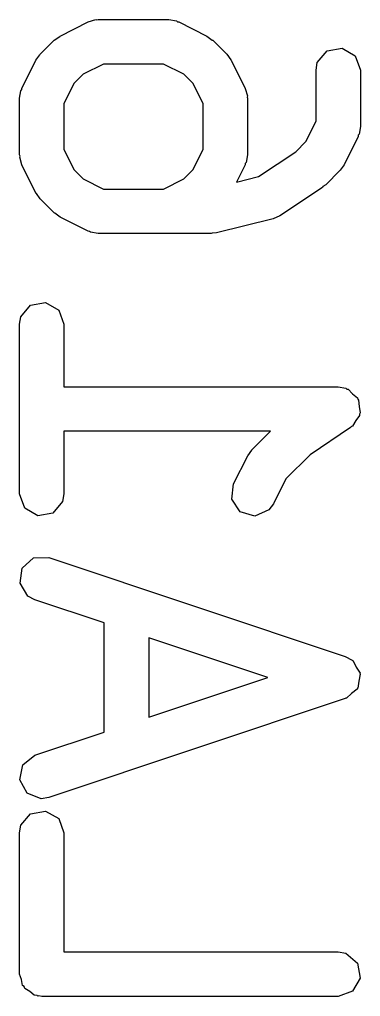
# Model space of a CAD drawing. Extents: x 4.56 to 9.29, y -6.2 to -0.8.
# Drawn here: x 7.7862 to 7.8314, y -5.2121 to -5.0825 of the extents above; entities that cross this region are included whole.
import ezdxf

# ---------------------------------------------------------------- set-up
doc = ezdxf.new("R2010")
doc.units = 0
doc.header["$MEASUREMENT"] = 0
doc.layers.add('BLACK', color=7, linetype='CONTINUOUS')

msp = doc.modelspace()

# ---------------------------------------------------------------- linework, layer by layer
at = {"layer": 'BLACK', "linetype": 'CONTINUOUS'}
for p, q in [((7.79154, -5.08468), (7.79529, -5.08281)), ((7.79529, -5.08281), (7.79627, -5.08251)), ((7.79627, -5.08251), (7.79644, -5.08255)), ((7.79644, -5.08255), (7.79661, -5.08249)), ((7.79661, -5.08249), (7.80598, -5.08249)), ((7.80598, -5.08249), (7.80699, -5.08267)), ((7.80699, -5.08267), (7.80713, -5.08279)), ((7.80713, -5.08279), (7.8073, -5.08281)), ((7.8073, -5.08281), (7.81105, -5.08468)), ((7.7889, -5.08711), (7.79077, -5.08523)), ((7.79077, -5.08523), (7.79149, -5.08473)), ((7.79149, -5.08473), (7.79154, -5.08468)), ((7.81105, -5.08468), (7.81176, -5.08521)), ((7.81176, -5.08521), (7.81182, -5.08523)), ((7.81182, -5.08523), (7.81369, -5.08711)), ((7.8257, -5.08819), (7.827, -5.08664)), ((7.827, -5.08664), (7.82899, -5.08629)), ((7.82899, -5.08629), (7.83074, -5.0873)), ((7.78647, -5.09163), (7.78834, -5.08788)), ((7.78834, -5.08788), (7.78887, -5.08717)), ((7.78887, -5.08717), (7.7889, -5.08711)), ((7.81369, -5.08711), (7.8142, -5.08783)), ((7.8142, -5.08783), (7.81425, -5.08788)), ((7.81425, -5.08788), (7.81612, -5.09163)), ((7.82553, -5.0892), (7.8257, -5.08819)), ((7.83074, -5.0873), (7.83143, -5.0892)), ((7.79731, -5.0884), (7.79461, -5.08975)), ((7.80529, -5.0884), (7.79731, -5.0884)), ((7.80798, -5.08975), (7.80529, -5.0884)), ((7.82553, -5.096), (7.82553, -5.0892)), ((7.83143, -5.0892), (7.83143, -5.0967)), ((7.79341, -5.09095), (7.79206, -5.09364)), ((7.79461, -5.08975), (7.79341, -5.09095)), ((7.80918, -5.09095), (7.80798, -5.08975)), ((7.81053, -5.09364), (7.80918, -5.09095)), ((7.78616, -5.09295), (7.78633, -5.09194)), ((7.78633, -5.09194), (7.78645, -5.0918)), ((7.78645, -5.0918), (7.78647, -5.09163)), ((7.81612, -5.09163), (7.81641, -5.09261)), ((7.78616, -5.10045), (7.78616, -5.09295)), ((7.81641, -5.09261), (7.81637, -5.09278)), ((7.81637, -5.09278), (7.81643, -5.09295)), ((7.81643, -5.09295), (7.81643, -5.10045)), ((7.79206, -5.09364), (7.79206, -5.09975)), ((7.81053, -5.09975), (7.81053, -5.09364)), ((7.82418, -5.0987), (7.82553, -5.096)), ((7.83143, -5.0967), (7.83125, -5.09771)), ((7.82285, -5.10003), (7.82418, -5.0987)), ((7.83112, -5.09802), (7.82925, -5.10177)), ((7.83114, -5.09784), (7.83112, -5.09802)), ((7.83125, -5.09771), (7.83114, -5.09784)), ((7.79206, -5.09975), (7.79341, -5.10245)), ((7.80918, -5.10245), (7.81053, -5.09975)), ((7.81789, -5.10333), (7.82285, -5.10003)), ((7.78622, -5.10061), (7.78616, -5.10045)), ((7.78618, -5.10078), (7.78622, -5.10061)), ((7.78647, -5.10177), (7.78618, -5.10078)), ((7.81643, -5.10045), (7.81626, -5.10146)), ((7.78834, -5.10552), (7.78647, -5.10177)), ((7.79341, -5.10245), (7.79461, -5.10364)), ((7.80798, -5.10364), (7.80918, -5.10245)), ((7.81612, -5.10177), (7.81498, -5.10406)), ((7.81614, -5.10159), (7.81612, -5.10177)), ((7.81626, -5.10146), (7.81614, -5.10159)), ((7.82869, -5.10253), (7.82682, -5.10441)), ((7.82872, -5.10248), (7.82869, -5.10253)), ((7.82925, -5.10177), (7.82872, -5.10248)), ((7.79461, -5.10364), (7.79731, -5.10499)), ((7.80529, -5.10499), (7.80798, -5.10364)), ((7.81498, -5.10406), (7.81789, -5.10333)), ((7.79731, -5.10499), (7.80529, -5.10499)), ((7.82637, -5.10478), (7.82074, -5.10853)), ((7.82645, -5.10467), (7.82637, -5.10478)), ((7.82682, -5.10441), (7.82645, -5.10467)), ((7.78839, -5.10556), (7.78834, -5.10552)), ((7.7889, -5.10628), (7.78839, -5.10556)), ((7.79077, -5.10816), (7.7889, -5.10628)), ((7.79083, -5.10818), (7.79077, -5.10816)), ((7.79154, -5.10871), (7.79083, -5.10818)), ((7.79529, -5.11059), (7.79154, -5.10871)), ((7.81982, -5.10893), (7.81232, -5.11081)), ((7.81984, -5.10892), (7.81982, -5.10893)), ((7.82074, -5.10853), (7.81984, -5.10892)), ((7.79546, -5.11061), (7.79529, -5.11059)), ((7.7956, -5.11072), (7.79546, -5.11061)), ((7.79661, -5.1109), (7.7956, -5.11072)), ((7.81161, -5.1109), (7.79661, -5.1109)), ((7.81173, -5.11085), (7.81161, -5.1109)), ((7.81232, -5.11081), (7.81173, -5.11085)), ((7.78633, -5.12193), (7.78763, -5.12039)), ((7.78763, -5.12039), (7.78962, -5.12003)), ((7.78962, -5.12003), (7.79137, -5.12104)), ((7.78616, -5.12294), (7.78633, -5.12193)), ((7.79137, -5.12104), (7.79206, -5.12294)), ((7.78616, -5.14544), (7.78616, -5.12294)), ((7.79206, -5.12294), (7.79206, -5.13124)), ((7.79206, -5.13124), (7.82848, -5.13124)), ((7.82848, -5.13124), (7.82949, -5.13142)), ((7.82949, -5.13142), (7.82962, -5.13153)), ((7.82962, -5.13153), (7.82979, -5.13154)), ((7.82979, -5.13154), (7.83038, -5.13216)), ((7.83038, -5.13216), (7.83104, -5.13271)), ((7.83104, -5.13271), (7.83107, -5.13288)), ((7.83107, -5.13288), (7.83118, -5.133)), ((7.83118, -5.133), (7.83124, -5.13386)), ((7.83131, -5.13502), (7.83081, -5.13571)), ((7.83124, -5.13386), (7.83139, -5.1347)), ((7.83139, -5.1347), (7.8313, -5.13485)), ((7.8313, -5.13485), (7.83131, -5.13502)), ((7.83081, -5.13571), (7.83038, -5.13645)), ((7.81948, -5.13714), (7.79206, -5.13714)), ((7.79206, -5.13714), (7.79206, -5.14544)), ((7.81702, -5.1396), (7.81948, -5.13714)), ((7.83012, -5.13665), (7.82474, -5.14024)), ((7.83022, -5.13651), (7.83012, -5.13665)), ((7.83038, -5.13645), (7.83022, -5.13651)), ((7.81646, -5.14037), (7.81699, -5.13966)), ((7.81699, -5.13966), (7.81702, -5.1396)), ((7.81459, -5.14412), (7.81646, -5.14037)), ((7.82474, -5.14024), (7.82153, -5.14344)), ((7.82153, -5.14344), (7.81987, -5.14676)), ((7.81436, -5.14613), (7.81459, -5.14412)), ((7.78685, -5.14734), (7.78616, -5.14544)), ((7.79188, -5.14645), (7.79059, -5.148)), ((7.79206, -5.14544), (7.79188, -5.14645)), ((7.81547, -5.14781), (7.81436, -5.14613)), ((7.7886, -5.14835), (7.78685, -5.14734)), ((7.79059, -5.148), (7.7886, -5.14835)), ((7.81741, -5.14839), (7.81547, -5.14781)), ((7.81926, -5.14758), (7.81741, -5.14839)), ((7.81987, -5.14676), (7.81926, -5.14758)), ((7.78651, -5.15528), (7.78802, -5.15394)), ((7.78802, -5.15394), (7.79004, -5.15389)), ((7.79004, -5.15389), (7.82941, -5.16701)), ((7.78622, -5.15728), (7.78651, -5.15528)), ((7.78727, -5.159), (7.78622, -5.15728)), ((7.78818, -5.15949), (7.78727, -5.159)), ((7.79741, -5.16257), (7.78818, -5.15949)), ((7.79741, -5.17706), (7.79741, -5.16257)), ((7.81914, -5.16981), (7.80331, -5.16453)), ((7.80331, -5.16453), (7.80331, -5.17509)), ((7.82941, -5.16701), (7.83032, -5.1675)), ((7.83032, -5.1675), (7.83036, -5.16757)), ((7.83036, -5.16757), (7.83044, -5.1676)), ((7.83044, -5.1676), (7.83088, -5.16842)), ((7.83088, -5.16842), (7.83137, -5.16922)), ((7.80331, -5.17509), (7.81914, -5.16981)), ((7.8314, -5.16938), (7.83121, -5.17029)), ((7.83137, -5.16922), (7.83136, -5.1693)), ((7.83136, -5.1693), (7.8314, -5.16938)), ((7.83101, -5.17127), (7.831, -5.17136)), ((7.83108, -5.17122), (7.83101, -5.17127)), ((7.83121, -5.17029), (7.83108, -5.17122)), ((7.82941, -5.17261), (7.79004, -5.18574)), ((7.82948, -5.17256), (7.82941, -5.17261)), ((7.82956, -5.17256), (7.82948, -5.17256)), ((7.83026, -5.17194), (7.82956, -5.17256)), ((7.831, -5.17136), (7.83026, -5.17194)), ((7.78818, -5.18013), (7.79741, -5.17706)), ((7.78659, -5.18139), (7.78818, -5.18013)), ((7.78619, -5.18337), (7.78659, -5.18139)), ((7.78715, -5.18514), (7.78619, -5.18337)), ((7.78903, -5.18589), (7.78715, -5.18514)), ((7.79004, -5.18574), (7.78903, -5.18589)), ((7.78633, -5.18942), (7.78763, -5.18788)), ((7.78763, -5.18788), (7.78962, -5.18753)), ((7.78962, -5.18753), (7.79137, -5.18854)), ((7.78616, -5.19043), (7.78633, -5.18942)), ((7.79137, -5.18854), (7.79206, -5.19043)), ((7.78616, -5.20918), (7.78616, -5.19043)), ((7.79206, -5.19043), (7.79206, -5.20623)), ((7.79206, -5.20623), (7.82848, -5.20623)), ((7.82848, -5.20623), (7.82949, -5.20641)), ((7.82949, -5.20641), (7.83104, -5.20771)), ((7.83104, -5.20771), (7.83139, -5.20969)), ((7.78642, -5.2099), (7.78616, -5.20918)), ((7.78655, -5.21066), (7.78642, -5.2099)), ((7.83139, -5.20969), (7.83038, -5.21144)), ((7.78676, -5.21083), (7.78655, -5.21066)), ((7.78685, -5.21108), (7.78676, -5.21083)), ((7.78751, -5.21146), (7.78685, -5.21108)), ((7.7881, -5.21196), (7.78751, -5.21146)), ((7.83038, -5.21144), (7.82848, -5.21213)), ((7.78848, -5.21202), (7.7881, -5.21196)), ((7.7886, -5.21209), (7.78848, -5.21202)), ((7.78873, -5.21207), (7.7886, -5.21209)), ((7.78911, -5.21213), (7.78873, -5.21207)), ((7.82848, -5.21213), (7.78911, -5.21213))]:
    msp.add_line(p, q, dxfattribs=at)

doc.saveas('drawing.dxf')
